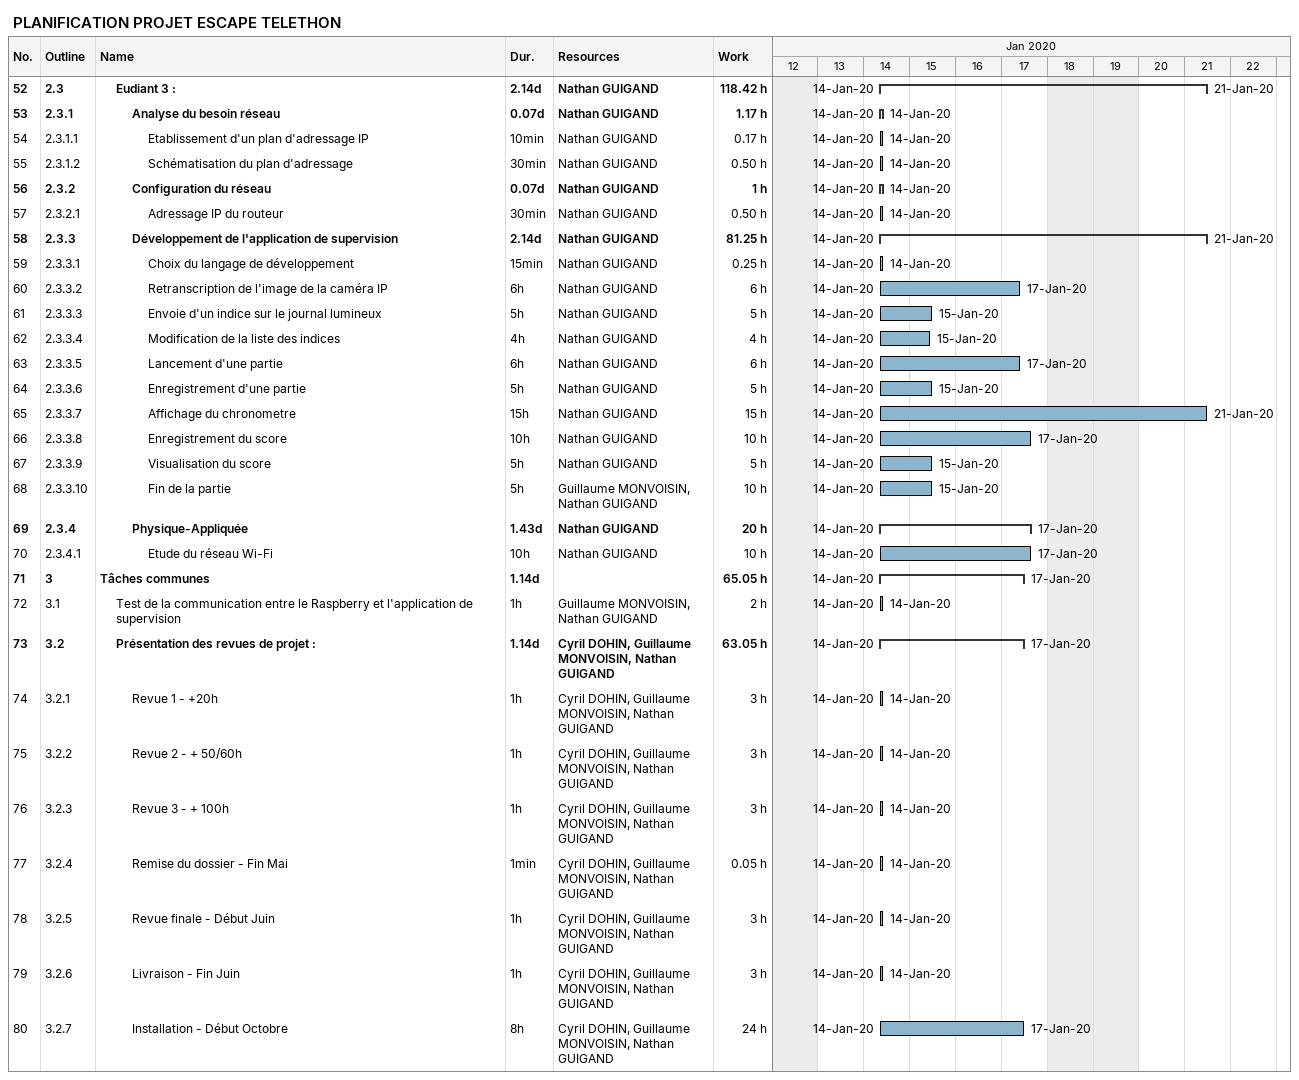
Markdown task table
PLANIFICATION PROJET ESCAPE TELETHON

| ID | WBS | Task | Duration | Start | Finish | Resources | Work (h) |
|---|---|---|---|---|---|---|---|
| 52 | 2.3 | **Eudiant 3 :** | 2.14d | 2020-01-14 | 2020-01-21 | Nathan GUIGAND | 118.42 |
| 53 | 2.3.1 | **Analyse du besoin réseau** | 0.07d | 2020-01-14 | 2020-01-14 | Nathan GUIGAND | 1.17 |
| 54 | 2.3.1.1 | Etablissement d'un plan d'adressage IP | 10min | 2020-01-14 | 2020-01-14 | Nathan GUIGAND | 0.17 |
| 55 | 2.3.1.2 | Schématisation du plan d'adressage | 30min | 2020-01-14 | 2020-01-14 | Nathan GUIGAND | 0.50 |
| 56 | 2.3.2 | **Configuration du réseau** | 0.07d | 2020-01-14 | 2020-01-14 | Nathan GUIGAND | 1 |
| 57 | 2.3.2.1 | Adressage IP du routeur | 30min | 2020-01-14 | 2020-01-14 | Nathan GUIGAND | 0.50 |
| 58 | 2.3.3 | **Développement de l'application de supervision** | 2.14d | 2020-01-14 | 2020-01-21 | Nathan GUIGAND | 81.25 |
| 59 | 2.3.3.1 | Choix du langage de développement | 15min | 2020-01-14 | 2020-01-14 | Nathan GUIGAND | 0.25 |
| 60 | 2.3.3.2 | Retranscription de l'image de la caméra IP | 6h | 2020-01-14 | 2020-01-17 | Nathan GUIGAND | 6 |
| 61 | 2.3.3.3 | Envoie d'un indice sur le journal lumineux | 5h | 2020-01-14 | 2020-01-15 | Nathan GUIGAND | 5 |
| 62 | 2.3.3.4 | Modification de la liste des indices | 4h | 2020-01-14 | 2020-01-15 | Nathan GUIGAND | 4 |
| 63 | 2.3.3.5 | Lancement d'une partie | 6h | 2020-01-14 | 2020-01-17 | Nathan GUIGAND | 6 |
| 64 | 2.3.3.6 | Enregistrement d'une partie | 5h | 2020-01-14 | 2020-01-15 | Nathan GUIGAND | 5 |
| 65 | 2.3.3.7 | Affichage du chronometre | 15h | 2020-01-14 | 2020-01-21 | Nathan GUIGAND | 15 |
| 66 | 2.3.3.8 | Enregistrement du score | 10h | 2020-01-14 | 2020-01-17 | Nathan GUIGAND | 10 |
| 67 | 2.3.3.9 | Visualisation du score | 5h | 2020-01-14 | 2020-01-15 | Nathan GUIGAND | 5 |
| 68 | 2.3.3.10 | Fin de la partie | 5h | 2020-01-14 | 2020-01-15 | Guillaume MONVOISIN, Nathan GUIGAND | 10 |
| 69 | 2.3.4 | **Physique-Appliquée** | 1.43d | 2020-01-14 | 2020-01-17 | Nathan GUIGAND | 20 |
| 70 | 2.3.4.1 | Etude du réseau Wi-Fi | 10h | 2020-01-14 | 2020-01-17 | Nathan GUIGAND | 10 |
| 71 | 3 | **Tâches communes** | 1.14d | 2020-01-14 | 2020-01-17 |  | 65.05 |
| 72 | 3.1 | Test de la communication entre le Raspberry et l'application de supervision | 1h | 2020-01-14 | 2020-01-14 | Guillaume MONVOISIN, Nathan GUIGAND | 2 |
| 73 | 3.2 | **Présentation des revues de projet :** | 1.14d | 2020-01-14 | 2020-01-17 | Cyril DOHIN, Guillaume MONVOISIN, Nathan GUIGAND | 63.05 |
| 74 | 3.2.1 | Revue 1 - +20h | 1h | 2020-01-14 | 2020-01-14 | Cyril DOHIN, Guillaume MONVOISIN, Nathan GUIGAND | 3 |
| 75 | 3.2.2 | Revue 2 - + 50/60h | 1h | 2020-01-14 | 2020-01-14 | Cyril DOHIN, Guillaume MONVOISIN, Nathan GUIGAND | 3 |
| 76 | 3.2.3 | Revue 3 - + 100h | 1h | 2020-01-14 | 2020-01-14 | Cyril DOHIN, Guillaume MONVOISIN, Nathan GUIGAND | 3 |
| 77 | 3.2.4 | Remise du dossier - Fin Mai | 1min | 2020-01-14 | 2020-01-14 | Cyril DOHIN, Guillaume MONVOISIN, Nathan GUIGAND | 0.05 |
| 78 | 3.2.5 | Revue finale - Début Juin | 1h | 2020-01-14 | 2020-01-14 | Cyril DOHIN, Guillaume MONVOISIN, Nathan GUIGAND | 3 |
| 79 | 3.2.6 | Livraison - Fin Juin | 1h | 2020-01-14 | 2020-01-14 | Cyril DOHIN, Guillaume MONVOISIN, Nathan GUIGAND | 3 |
| 80 | 3.2.7 | Installation - Début Octobre | 8h | 2020-01-14 | 2020-01-17 | Cyril DOHIN, Guillaume MONVOISIN, Nathan GUIGAND | 24 |
